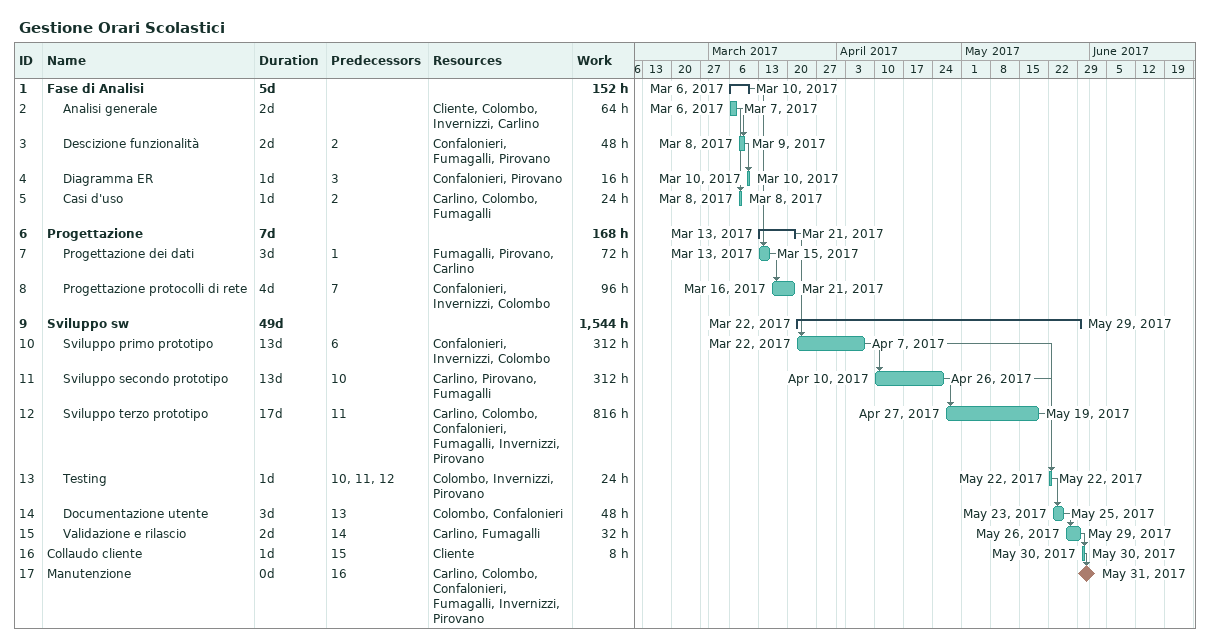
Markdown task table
Gestione Orari Scolastici

| ID | Level | Task | Duration | Start | Finish | Predecessors | Resources | Work (h) |
|---|---|---|---|---|---|---|---|---|
| 1 | 1 | **Fase di Analisi** | 5d | 2017-03-06 | 2017-03-10 |  |  | 152 |
| 2 | 2 | Analisi generale | 2d | 2017-03-06 | 2017-03-07 |  | Cliente, Colombo, Invernizzi, Carlino | 64 |
| 3 | 2 | Descizione funzionalità | 2d | 2017-03-08 | 2017-03-09 | 2 | Confalonieri, Fumagalli, Pirovano | 48 |
| 4 | 2 | Diagramma ER | 1d | 2017-03-10 | 2017-03-10 | 3 | Confalonieri, Pirovano | 16 |
| 5 | 2 | Casi d'uso | 1d | 2017-03-08 | 2017-03-08 | 2 | Carlino, Colombo, Fumagalli | 24 |
| 6 | 1 | **Progettazione** | 7d | 2017-03-13 | 2017-03-21 |  |  | 168 |
| 7 | 2 | Progettazione dei dati | 3d | 2017-03-13 | 2017-03-15 | 1 | Fumagalli, Pirovano, Carlino | 72 |
| 8 | 2 | Progettazione protocolli di rete | 4d | 2017-03-16 | 2017-03-21 | 7 | Confalonieri, Invernizzi, Colombo | 96 |
| 9 | 1 | **Sviluppo sw** | 49d | 2017-03-22 | 2017-05-29 |  |  | 1544 |
| 10 | 2 | Sviluppo primo prototipo | 13d | 2017-03-22 | 2017-04-07 | 6 | Confalonieri, Invernizzi, Colombo | 312 |
| 11 | 2 | Sviluppo secondo prototipo | 13d | 2017-04-10 | 2017-04-26 | 10 | Carlino, Pirovano, Fumagalli | 312 |
| 12 | 2 | Sviluppo terzo prototipo | 17d | 2017-04-27 | 2017-05-19 | 11 | Carlino, Colombo, Confalonieri, Fumagalli, Invernizzi, Pirovano | 816 |
| 13 | 2 | Testing | 1d | 2017-05-22 | 2017-05-22 | 10, 11, 12 | Colombo, Invernizzi, Pirovano | 24 |
| 14 | 2 | Documentazione utente | 3d | 2017-05-23 | 2017-05-25 | 13 | Colombo, Confalonieri | 48 |
| 15 | 2 | Validazione e rilascio | 2d | 2017-05-26 | 2017-05-29 | 14 | Carlino, Fumagalli | 32 |
| 16 | 1 | Collaudo cliente | 1d | 2017-05-30 | 2017-05-30 | 15 | Cliente | 8 |
| 17 | 1 | Manutenzione | 0d | 2017-05-31 | 2017-05-31 | 16 | Carlino, Colombo, Confalonieri, Fumagalli, Invernizzi, Pirovano |  |
